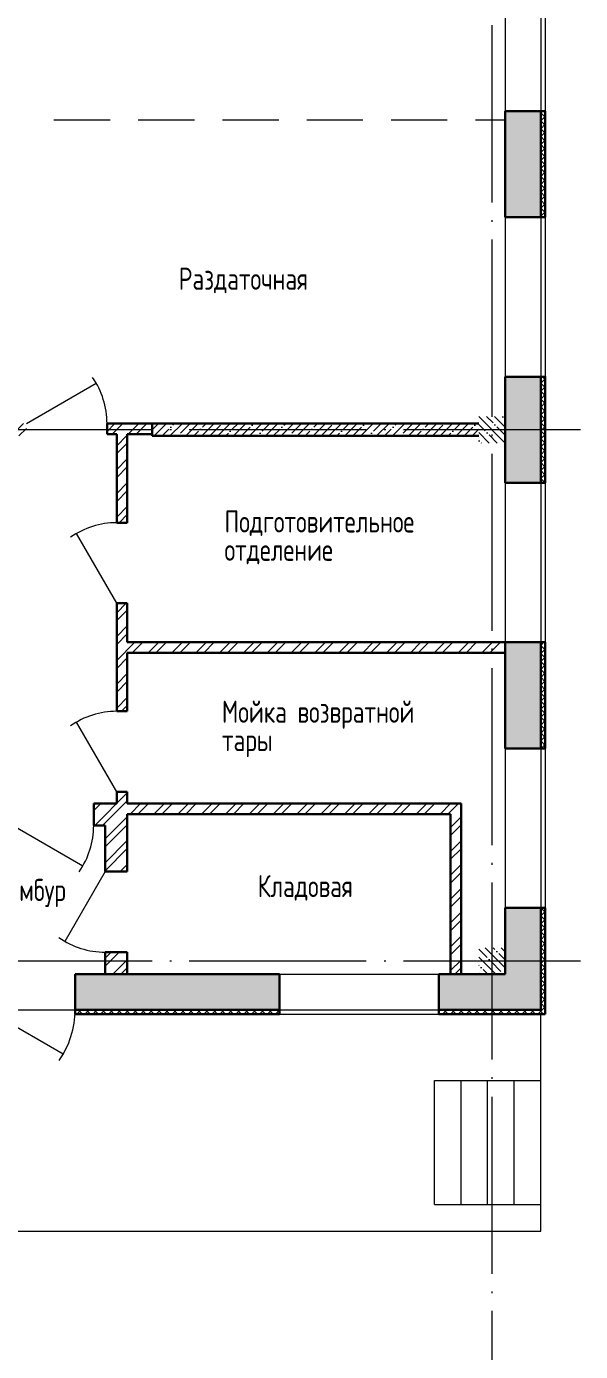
# Model space of a CAD drawing. Extents: x -965262 to 1142518, y -357520 to 71675.
# Drawn here: x -791836 to -785577, y -227762 to -212797 of the extents above; entities that cross this region are included whole.
import ezdxf

# ---------------------------------------------------------------- set-up
doc = ezdxf.new("R2010")
doc.units = 0
doc.header["$LTSCALE"] = 10
doc.linetypes.add('DOTE', pattern=[2.42, 2, -0.2, 0.02, -0.2])
doc.linetypes.add('невидимая', pattern=[9.525, 6.35, -3.175])
doc.layers.get('0').update_dxf_attribs({"linetype": 'CONTINUOUS', "lineweight": 30})
doc.layers.add('DOTE', color=7, linetype='DOTE', lineweight=9)
doc.styles.add('GOST 2.304', font='isocpeur.ttf', dxfattribs={"width": 0.75, "height": 250})
pattern_1 = [(135, (-832859.33, -273086.6), (-44.90128, -44.90128), []), (225, (-832859.33, -273086.6), (44.90128, -44.90128), [])]
pattern_2 = [(135, (-832859.33, -273086.6), (-89.80256, -89.80256), []), (135, (-832859.33, -272996.8), (-89.80256, -89.80256), [158.75, -31.75, 0, -31.75])]

msp = doc.modelspace()

# ---------------------------------------------------------------- hatches: boundary and pattern name
at = {"lineweight": 15}
h = msp.add_hatch(dxfattribs=at)
h.set_pattern_fill('ANSI35', color=256, scale=40, style=0)
h.set_pattern_definition([(45, (-832859.33, -273086.6), (-179.6051, 179.6051), []), (45, (-832679.73, -273086.6), (-179.6051, 179.6051), [317.5, -63.5, 0, -63.5])])
h.paths.add_polyline_path([(-788977.4, -223502.1), (-789130.6, -223502.1), (-791287.4, -223507.6), (-791287.4, -223902.1), (-788977.4, -223902.1)])
h.paths.add_polyline_path([(-798117.4, -223902.1), (-799107.4, -223902.1), (-799107.4, -198802.1), (-798027.1, -198802.1), (-798027.1, -199202.1), (-798727.4, -199202.1), (-798727.4, -223502.1), (-798117.4, -223502.1)])
h.paths.add_polyline_path([(-797117.4, -223902.1), (-794977.4, -223902.1), (-794977.4, -223502.1), (-797117.4, -223502.1)])
h.paths.add_polyline_path([(-793177.4, -223907.6), (-792287.4, -223902.1), (-792287.4, -223502.1), (-793177.4, -223507.6)])
h.paths.add_polyline_path([(-787177.4, -223902.1), (-787177.4, -223502.1), (-786427.4, -223502.1), (-786427.4, -222752.3), (-786027.4, -222752.3), (-786027.4, -223901.7), (-787177.4, -223902.1)])
h.paths.add_polyline_path([(-786427.4, -220952.1), (-786027.4, -220952.1), (-786027.4, -219752.1), (-786427.4, -219752.1)])
h.paths.add_polyline_path([(-786427.4, -217952.3), (-786027.4, -217952.3), (-786027.4, -216752.3), (-786427.4, -216752.3)])
h.paths.add_polyline_path([(-786427.4, -214952.3), (-786027.4, -214952.3), (-786027.4, -213752.3), (-786427.4, -213752.3)])
h.paths.add_polyline_path([(-786427.4, -211952.3), (-786027.4, -211952.3), (-786027.4, -210752.3), (-786427.4, -210752.3)])
h.paths.add_polyline_path([(-786427.4, -208952.1), (-786027.4, -208952.1), (-786027.4, -207752.1), (-786427.4, -207752.1)])
h.paths.add_polyline_path([(-786427.4, -205952.1), (-786027.4, -205952.1), (-786027.4, -204752.1), (-786427.4, -204752.1)])
h.paths.add_polyline_path([(-786427.4, -202952.1), (-786027.4, -202952.1), (-786027.4, -201752.1), (-786427.4, -201752.1)])
h.paths.add_polyline_path([(-786427.4, -199952.3), (-786427.4, -199202.1), (-787178.2, -199202.1), (-787177.4, -198802.1), (-786027.4, -198802.1), (-786027.4, -199952.1), (-786427.4, -199952.1)])
h.paths.add_polyline_path([(-790178.2, -199202.1), (-788978.2, -199202.1), (-788978.2, -198802.1), (-790178.2, -198802.1)])
h.paths.add_polyline_path([(-797127.1, -199197.6), (-791977.4, -199197.6), (-791977.4, -198802.1), (-797127.1, -198802.1)])
h = msp.add_hatch(dxfattribs=at)
h.set_pattern_fill('ANSI32', color=1, scale=20, style=0)
h.set_pattern_definition([(45, (-1272135.78, -304976.27), (-134.70384, 134.70384), []), (45, (-1272045.98, -304976.27), (-134.70384, 134.70384), [])])
h.paths.add_polyline_path([(-786427.4, -221571.7), (-786927.4, -221571.7), (-786927.4, -221691.7), (-786427.4, -221691.7)])
h.paths.add_polyline_path([(-786927.4, -221691.7), (-787047.4, -221691.7), (-787047.4, -223502.1), (-786927.4, -223502.1)])
h.paths.add_polyline_path([(-797517.4, -204932.1), (-797527.4, -204932.1), (-797527.4, -205052.1), (-797517.4, -205052.1)], flags=16)
h.paths.add_polyline_path([(-797107.4, -205146.9), (-797227.4, -205146.9), (-797227.4, -205216.9), (-797107.4, -205216.9)], flags=17)
h.paths.add_polyline_path([(-793987.4, -208042.1), (-794032.4, -208042.1), (-794032.4, -208062.1), (-793987.4, -208062.1)], flags=16)
h.paths.add_polyline_path([(-793987.4, -207977.1), (-794032.4, -207977.1), (-794032.4, -207997.1), (-793987.4, -207997.1)], flags=17)
h.paths.add_polyline_path([(-793867.4, -208187.1), (-793987.4, -208187.1), (-793987.4, -208207.1), (-793867.4, -208207.1)], flags=17)
h.paths.add_polyline_path([(-793867.4, -205451.1), (-793987.4, -205451.1), (-793987.4, -205462.1), (-793867.4, -205462.1)], flags=17)
h.paths.add_polyline_path([(-790817.4, -217282.1), (-790926.4, -217282.1), (-790926.4, -217402.1), (-790817.4, -217402.1)])
h.paths.add_polyline_path([(-790697.4, -220531.7), (-790817.4, -220531.7), (-790817.4, -220661.7), (-790697.4, -220661.7)], flags=17)
h.paths.add_polyline_path([(-790697.4, -221441.7), (-790817.4, -221441.7), (-790817.4, -221571.7), (-790697.4, -221571.7)])
h.paths.add_polyline_path([(-791857.4, -221571.7), (-791987.4, -221571.7), (-791987.4, -221821.7), (-791857.4, -221821.7)], flags=17)
h.paths.add_polyline_path([(-790947.4, -221571.7), (-791077.4, -221571.7), (-791077.4, -221821.7), (-790947.4, -221821.7)])
h.paths.add_polyline_path([(-790697.4, -222342.1), (-790947.4, -222342.1), (-790947.4, -222592.1), (-790697.4, -222592.1)], flags=17)
h.paths.add_polyline_path([(-790697.4, -223252.1), (-790947.4, -223252.1), (-790947.4, -223502.1), (-790697.4, -223502.1)])
h.paths.add_polyline_path([(-797117.4, -220272.1), (-797237.4, -220272.1), (-797237.4, -220342.1), (-797117.4, -220342.1)], flags=17)
h.paths.add_polyline_path([(-792387.4, -223352.1), (-792427.4, -223352.1), (-792427.4, -223502.1), (-792387.4, -223502.1)], flags=17)
h.paths.add_polyline_path([(-792387.4, -223202.1), (-792427.4, -223202.1), (-792427.4, -223352.1), (-792387.4, -223352.1)], flags=17)
h.paths.add_polyline_path([(-790416.5, -217402.1), (-790697.4, -217402.1), (-790697.4, -217422.1), (-790416.5, -217422.1)], flags=17)
h.paths.add_polyline_path([(-790416.5, -217402.1), (-790697.4, -217402.1), (-790697.4, -217422.1), (-790416.5, -217422.1)], flags=17)
h.paths.add_polyline_path([(-790416.5, -217352.1), (-790817.4, -217352.1), (-790817.4, -217402.1), (-790416.5, -217402.1)])
h.paths.add_polyline_path([(-790416.5, -217282.1), (-790817.4, -217282.1), (-790817.4, -217352.1), (-790416.5, -217352.1)])
h.paths.add_polyline_path([(-791587.6, -211104.1), (-791707.6, -211104.1), (-791707.6, -211501.7), (-792427.4, -211501.7), (-792427.4, -211502.1), (-792727.4, -211502.1), (-792727.4, -211501.7), (-796727.4, -211501.7), (-796727.4, -215872.1), (-797436.9, -215872.1), (-797436.9, -215992.1), (-792637.4, -215992.1), (-792637.4, -217202.1), (-792517.4, -217202.1), (-792517.4, -215752.1), (-792517.4, -214962.1), (-792637.4, -214962.1), (-792637.4, -215872.1), (-796607.4, -215872.1), (-796607.4, -214051.7), (-792517.4, -214051.7), (-792517.4, -213331.7), (-792637.4, -213331.7), (-792637.4, -213931.7), (-796607.4, -213931.7), (-796607.4, -211621.7), (-792637.4, -211621.7), (-792637.4, -212421.7), (-792517.4, -212421.7), (-792517.4, -211621.7), (-791587.6, -211621.7)])
h.paths.add_polyline_path([(-798346.9, -215872.1), (-798727.4, -215872.1), (-798727.4, -215992.1), (-798346.9, -215992.1)])
h.paths.add_polyline_path([(-793892.4, -217292.1), (-795427.4, -217292.1), (-795427.4, -217412.1), (-794142.4, -217412.1), (-794142.4, -221861.7), (-794022.4, -221861.7), (-794022.4, -217412.1), (-793892.4, -217412.1)])
h.paths.add_polyline_path([(-795517.4, -218711.7), (-795637.4, -218711.7), (-795637.4, -218752.1), (-797237.4, -218752.1), (-797237.4, -220272.1), (-797117.4, -220272.1), (-797117.4, -218872.1), (-795637.4, -218872.1), (-795637.4, -221752.1), (-797117.4, -221752.1), (-797117.4, -221252.1), (-797237.4, -221252.1), (-797237.4, -221752.1), (-797517.4, -221752.1), (-797517.4, -222002.1), (-795727.4, -222002.1), (-795727.4, -223202.1), (-795517.4, -223202.1)])
h.paths.add_polyline_path([(-791857.4, -221571.7), (-792517.4, -221571.7), (-792517.4, -217502.1), (-792637.4, -217502.1), (-792637.4, -223202.1), (-792427.4, -223202.1), (-792427.4, -223502.1), (-792387.4, -223502.1), (-792387.4, -221821.7), (-791857.4, -221821.7)])
h.paths.add_polyline_path([(-792727.4, -217292.1), (-792882.4, -217292.1), (-792882.4, -217412.1), (-792727.4, -217412.1)])
h.paths.add_polyline_path([(-791726.5, -217282.1), (-792427.4, -217282.1), (-792427.4, -217422.1), (-791726.5, -217422.1)], flags=17)
h.paths.add_polyline_path([(-790697.4, -217422.1), (-790817.4, -217422.1), (-790817.4, -218401.7), (-790697.4, -218401.7)])
h.paths.add_polyline_path([(-786727.4, -217282.1), (-790416.5, -217282.1), (-790416.5, -217422.1), (-786727.4, -217422.1)], flags=17)
h.paths.add_polyline_path([(-786427.4, -219751.7), (-790697.4, -219751.7), (-790697.4, -219311.7), (-790817.4, -219311.7), (-790817.4, -219751.7), (-790817.4, -220661.7), (-790697.4, -220661.7), (-790697.4, -219871.7), (-786427.4, -219871.7)])
h.paths.add_polyline_path([(-786427.4, -221571.7), (-790817.4, -221571.7), (-790947.4, -221571.7), (-790947.4, -221821.7), (-790947.4, -222592.1), (-790697.4, -222592.1), (-790697.4, -221691.7), (-786427.4, -221691.7)])
h.paths.add_polyline_path([(-793867.6, -200407.1), (-793987.6, -200407.1), (-793987.6, -200662.1), (-793987.4, -204932.1), (-797527.4, -204932.1), (-797527.4, -205052.1), (-797227.4, -205052.1), (-797227.4, -205216.9), (-797107.4, -205216.9), (-797107.4, -205052.1), (-795607.4, -205052.1), (-795607.4, -205952.1), (-796352.4, -205952.1), (-796352.4, -206017.1), (-795607.4, -206017.1), (-795607.4, -206937.1), (-797107.4, -206937.1), (-797107.4, -206017.1), (-797062.4, -206017.1), (-797062.4, -205952.1), (-797107.4, -205952.1), (-797107.4, -205857.1), (-797227.4, -205857.1), (-797227.4, -207242.1), (-797227.4, -208157.1), (-797107.4, -208157.1), (-797107.4, -208042.1), (-797062.4, -208042.1), (-797062.4, -207977.1), (-797107.4, -207977.1), (-797107.4, -207057.1), (-795607.4, -207057.1), (-795607.4, -207977.1), (-796352.4, -207977.1), (-796352.4, -208042.1), (-795607.4, -208042.1), (-795607.4, -208962.1), (-797107.4, -208962.1), (-797107.4, -208867.1), (-797227.4, -208867.1), (-797227.4, -209082.1), (-797227.4, -209192.1), (-797227.4, -210241.7), (-796707.4, -210241.7), (-796707.4, -210121.7), (-797107.4, -210121.7), (-797107.4, -209192.1), (-797107.4, -209082.1), (-795607.4, -209082.1), (-795607.4, -210121.7), (-795761.4, -210121.7), (-795997.4, -210121.7), (-795997.4, -210241.7), (-795487.4, -210241.7), (-795487.4, -209201.7), (-795487.4, -209082.1), (-793867.4, -209082.1), (-793027.6, -209082.1), (-793027.6, -210041.7), (-792907.6, -210041.7), (-792907.6, -209082.1), (-792747.6, -209082.1), (-792747.6, -208962.1), (-793867.4, -208962.1), (-793867.4, -208897.1), (-793987.4, -208897.1), (-793987.4, -208962.1), (-795487.4, -208962.1), (-795487.4, -208742.1), (-795487.4, -208042.1), (-794742.4, -208042.1), (-794742.4, -207977.1), (-795487.4, -207977.1), (-795487.4, -207057.1), (-793987.4, -207057.1), (-793987.4, -207122.1), (-793987.4, -207997.1), (-794032.4, -207997.1), (-794032.4, -208062.1), (-793987.4, -208062.1), (-793987.4, -208097.1), (-793987.4, -208207.1), (-793867.4, -208207.1), (-793867.4, -207122.1), (-793867.4, -206372.1), (-793987.4, -206372.1), (-793987.4, -206937.1), (-795487.4, -206937.1), (-795487.4, -205052.1), (-793987.4, -205052.1), (-793987.4, -205451.1), (-793867.4, -205451.1), (-793867.4, -205402.1), (-792727.4, -205402.1), (-792727.4, -205282.1), (-793867.6, -205282.1)])
h.paths.add_polyline_path([(-786727.4, -205282.1), (-792427.4, -205282.1), (-792427.4, -205422.1), (-786727.4, -205422.1)], flags=17)
h.paths.add_polyline_path([(-791587.6, -205422.1), (-791707.6, -205422.1), (-791707.6, -206922.1), (-791707.6, -208961.7), (-791837.6, -208961.7), (-791837.6, -209081.7), (-791707.6, -209081.7), (-791707.6, -210194.1), (-791587.6, -210194.1)])
h.paths.add_polyline_path([(-793867.6, -199352.1), (-793987.6, -199352.1), (-793987.6, -199497.1), (-793867.6, -199497.1)])
h.paths.add_polyline_path([(-793867.6, -199202.1), (-793987.6, -199202.1), (-793987.6, -199352.1), (-793867.6, -199352.1)])
h.paths.add_polyline_path([(-798727.4, -222002.1), (-798727.4, -221752.1), (-798427.4, -221752.1), (-798427.4, -222002.1)])
h.paths.add_polyline_path([(-790416.5, -217422.1), (-790416.5, -217282.1), (-786727.4, -217282.1), (-786727.4, -217422.1)])
h.paths.add_polyline_path([(-792427.4, -217422.1), (-792427.4, -217282.1), (-791726.5, -217282.1), (-791726.5, -217422.1)])
h.paths.add_polyline_path([(-792427.4, -205422.1), (-792427.4, -205282.1), (-786727.4, -205282.1), (-786727.4, -205422.1)])
h = msp.add_hatch(dxfattribs=at)
h.set_pattern_fill('ANSI37', color=256, scale=20, angle=90, style=0)
h.set_pattern_definition(pattern_1)
h.paths.add_polyline_path([(-785977.4, -213752.1), (-786027.4, -213752.1), (-786027.4, -214952.3), (-785977.4, -214952.3)])
h = msp.add_hatch(dxfattribs=at)
h.set_pattern_fill('ANSI37', color=256, scale=20, angle=90, style=0)
h.set_pattern_definition(pattern_1)
h.paths.add_polyline_path([(-785977.4, -216752.1), (-786027.4, -216752.1), (-786027.4, -217952.3), (-785977.4, -217952.3)])
h = msp.add_hatch(dxfattribs=at)
h.set_pattern_fill('ANSI35', color=256, scale=20)
h.set_pattern_definition([(45, (-791778.71, -217369.02), (-89.8026, 89.8026), []), (45, (-791688.91, -217369.02), (-89.8026, 89.8026), [158.75, -31.75, 0, -31.75])])
h.paths.add_polyline_path([(-791726.5, -217282.1), (-791836.4, -217282.1), (-791836.4, -217422.1), (-791726.5, -217422.1)], flags=17)
h.paths.add_polyline_path([(-792427.4, -217422.1), (-792427.4, -217282.1), (-791726.5, -217282.1), (-791726.5, -217422.1)])
h.paths.add_polyline_path([(-790416.5, -217422.1), (-790416.5, -217282.1), (-786727.4, -217282.1), (-786727.4, -217422.1)])
h = msp.add_hatch(dxfattribs=at)
h.set_pattern_fill('ANSI35', color=256, scale=20, angle=90, style=0)
h.set_pattern_definition(pattern_2)
h.paths.add_polyline_path([(-786577.4, -217202.1), (-786727.4, -217202.1), (-786727.4, -217352.1), (-786577.4, -217352.1)])
h.paths.add_polyline_path([(-786577.4, -217352.1), (-786727.4, -217352.1), (-786727.4, -217502.1), (-786577.4, -217502.1)])
h.paths.add_polyline_path([(-786427.4, -217352.1), (-786577.4, -217352.1), (-786577.4, -217502.1), (-786427.4, -217502.1)])
h.paths.add_polyline_path([(-786427.4, -217202.1), (-786577.4, -217202.1), (-786577.4, -217352.1), (-786427.4, -217352.1)])
h = msp.add_hatch(dxfattribs=at)
h.set_pattern_fill('ANSI37', color=256, scale=20, angle=90, style=0)
h.set_pattern_definition(pattern_1)
h.paths.add_polyline_path([(-785977.4, -219752.1), (-786027.4, -219752.1), (-786027.4, -220952.3), (-785977.4, -220952.3)])
h = msp.add_hatch(dxfattribs=at)
h.set_pattern_fill('ANSI37', color=256, scale=20, angle=90, style=0)
h.set_pattern_definition(pattern_1)
h.paths.add_polyline_path([(-785977.4, -222752.1), (-786027.4, -222752.1), (-786027.4, -223902.1), (-787177.4, -223902.1), (-787177.4, -223952.1), (-785977.4, -223952.1)])
h = msp.add_hatch(dxfattribs=at)
h.set_pattern_fill('ANSI35', color=256, scale=20, angle=90, style=0)
h.set_pattern_definition(pattern_2)
h.paths.add_polyline_path([(-786577.4, -223202.1), (-786727.4, -223202.1), (-786727.4, -223352.1), (-786577.4, -223352.1)])
h.paths.add_polyline_path([(-786577.4, -223352.1), (-786727.4, -223352.1), (-786727.4, -223502.1), (-786577.4, -223502.1)])
h.paths.add_polyline_path([(-786427.4, -223352.1), (-786577.4, -223352.1), (-786577.4, -223502.1), (-786427.4, -223502.1)])
h.paths.add_polyline_path([(-786427.4, -223202.1), (-786577.4, -223202.1), (-786577.4, -223352.1), (-786427.4, -223352.1)])
h = msp.add_hatch(dxfattribs=at)
h.set_pattern_fill('ANSI37', color=256, scale=20, angle=90, style=0)
h.set_pattern_definition(pattern_1)
h.paths.add_polyline_path([(-788977.4, -223902.1), (-791287.4, -223902.1), (-791287.4, -223952.1), (-788977.4, -223952.1)])

# ---------------------------------------------------------------- linework, layer by layer
for p, q in [((-786427.4, -211952.1), (-786427.4, -213752.1)), ((-786027.4, -211952.1, -1808.5), (-786027.4, -213752.1, -1808.5)), ((-785977.4, -211951.9), (-785977.4, -213751.9)), ((-786427.4, -214952.1), (-786427.4, -216752.1)), ((-786027.4, -214952.1, -1808.5), (-786027.4, -216752.1, -1808.5)), ((-785977.4, -214951.9), (-785977.4, -216751.9)), ((-791836.4, -217282.1, -3259.8), (-791048.3, -216827.1, -3259.8)), ((-786427.4, -217952.1), (-786427.4, -219752.1)), ((-786027.4, -217952.1, -1808.5), (-786027.4, -219752.1, -1808.5)), ((-785977.4, -217951.9), (-785977.4, -219751.9)), ((-790817.4, -219311.7, -3259.8), (-791272.4, -218523.6, -3259.8)), ((-790817.4, -221441.7, -3259.8), (-791272.4, -220653.6, -3259.8)), ((-786427.4, -220952.1), (-786427.4, -222752.1)), ((-786027.4, -220952.1, -1808.5), (-786027.4, -222752.1, -1808.5)), ((-785977.4, -220951.9), (-785977.4, -222751.9)), ((-791987.4, -221821.7, -3259.8), (-791199.3, -222276.7, -3259.8)), ((-790947.4, -222342.1, -3259.8), (-791402.4, -223130.2, -3259.8)), ((-788977.4, -223502.1, -1808.5), (-787177.4, -223502.1, -1808.5)), ((-792287.4, -223902.1, -1808.5), (-791287.4, -223902.1, -1808.5)), ((-792287.4, -223902.1, -1808.5), (-791421.4, -224402.1, -1808.5)), ((-788977.4, -223902.1, -1808.5), (-787177.4, -223902.1, -1808.5)), ((-788977.4, -223952.1), (-787177.4, -223952.1)), ((-786027.4, -226402.1, -1808.5), (-786027.4, -223952.1, 301.4)), ((-787227.4, -224702.1, -1808.5), (-786027.4, -224702.1, -1808.5)), ((-787227.4, -226102.1, -1808.5), (-787227.4, -224702.1, -1808.5)), ((-786927.4, -226102.1, -1808.5), (-786927.4, -224702.1, -1808.5)), ((-786627.4, -226102.1, -1808.5), (-786627.4, -224702.1, -1808.5)), ((-786327.4, -226102.1, -1808.5), (-786327.4, -224702.1, -1808.5)), ((-787227.4, -226102.1, -1808.5), (-786027.4, -226102.1, -1808.5)), ((-799197.4, -226402.1, -1808.5), (-786027.4, -226402.1, -1808.5))]:
    msp.add_line(p, q, dxfattribs=at)
at = {"extrusion": (0, 0, -1)}
for p, q in [((-786427.4, -214952.3, -1808.5), (-786427.4, -213752.3, -1808.5)), ((-786427.4, -213752.3, -1808.5), (-785977.4, -213752.3)), ((-786027.4, -213752.3, -1808.5), (-786027.4, -214952.3, -1808.5)), ((-785977.4, -214951.9), (-786427.4, -214952.3, -1808.5)), ((-786427.4, -217952.3, -1808.5), (-786427.4, -216752.3, -1808.5)), ((-786427.4, -216752.3, -1808.5), (-785977.4, -216752.3)), ((-786027.4, -216752.3, -1808.5), (-786027.4, -217952.3, -1808.5)), ((-785977.4, -217952.3), (-786427.4, -217952.3, -1808.5)), ((-786427.4, -219752.3, -1808.5), (-785977.4, -219751.9)), ((-786427.4, -220952.3, -1808.5), (-786427.4, -219752.3, -1808.5)), ((-786027.4, -219752.3, -1808.5), (-786027.4, -220952.3, -1808.5)), ((-785977.4, -220952.3), (-786427.4, -220952.3, -1808.5)), ((-786427.4, -222752.3, -1808.5), (-785977.4, -222752.3)), ((-786427.4, -223502.1, -1808.5), (-786427.4, -222752.3, -1808.5)), ((-786027.4, -222752.3, -1808.5), (-786027.4, -223902.1, -1808.5)), ((-791287.4, -223952.1), (-791287.4, -223502.1, -1808.5)), ((-791287.4, -223502.1, -1808.5), (-788977.4, -223502.1, -1808.5)), ((-788977.4, -223502.1, -1808.5), (-788977.4, -223952.1)), ((-787177.4, -223502.1, -1808.5), (-786427.4, -223502.1, -1808.5)), ((-787177.4, -223952.1), (-787177.4, -223502.1, -1808.5)), ((-788977.4, -223902.1, -1808.5), (-791287.4, -223902.1, -1808.5)), ((-786027.4, -223902.1, -1808.5), (-787177.4, -223902.1, -1808.5))]:
    msp.add_line(p, q, dxfattribs=at)
for p, q in [((-786027.4, -213752.1), (-786027.4, -214952.1)), ((-785977.4, -213752.1), (-785977.4, -214952.1)), ((-786027.4, -216752.1), (-786027.4, -217952.1)), ((-785977.4, -216752.1), (-785977.4, -217952.1)), ((-786727.4, -217282.1, -3259.8), (-790416.5, -217282.1, -3259.8)), ((-790416.5, -217282.1, -3259.8), (-790416.5, -217422.1, -3259.8)), ((-786727.4, -217422.1, -3259.8), (-790416.5, -217422.1, -3259.8)), ((-786027.4, -219752.1), (-786027.4, -220952.1)), ((-785977.4, -219752.1), (-785977.4, -220952.1)), ((-786027.4, -222752.1), (-786027.4, -223902.1)), ((-785977.4, -222752.1), (-785977.4, -223952.1)), ((-791287.4, -223952.1), (-788977.4, -223952.1)), ((-787177.4, -223952.1), (-785977.4, -223952.1)), ((-786027.8, -223902.1), (-786027.4, -223901.7))]:
    msp.add_line(p, q)
at = {"linetype": 'невидимая', "lineweight": 15, "ltscale": 10}
msp.add_line((-791527.4, -213852.1, -3259.8), (-786427.4, -213852.1, -3259.8), dxfattribs=at)
at = {"color": 1}
for p, q in [((-790416.5, -217282.1, -3259.8), (-790926.4, -217282.1, -3259.8)), ((-790926.4, -217282.1, -3259.8), (-790926.4, -217402.1, -3259.8)), ((-790416.5, -217282.1, -3259.8), (-790416.5, -217402.1, -3259.8)), ((-790416.5, -217282.1, -3259.8), (-790416.5, -217402.1, -3259.8)), ((-790817.4, -217402.1, -3259.8), (-790926.4, -217402.1, -3259.8)), ((-790817.4, -217402.1, -3259.8), (-790817.4, -218401.7, -3259.8)), ((-790697.4, -217402.1, -3259.8), (-790697.4, -218401.7, -3259.8)), ((-790416.5, -217402.1, -3259.8), (-790697.4, -217402.1, -3259.8)), ((-790697.4, -218401.7, -3259.8), (-790817.4, -218401.7, -3259.8)), ((-790697.4, -219311.7, -3259.8), (-790817.4, -219311.7, -3259.8)), ((-790817.4, -219311.7, -3259.8), (-790817.4, -219751.7, -3259.8)), ((-790697.4, -219311.7, -3259.8), (-790697.4, -219751.7, -3259.8)), ((-790817.4, -219751.7, -3259.8), (-790817.4, -220531.7, -3259.8)), ((-786427.4, -219751.7, -3259.8), (-790697.4, -219751.7, -3259.8)), ((-786427.4, -219871.7, -3259.8), (-786427.4, -219752.3, -1808.5)), ((-786427.4, -219871.7, -3259.8), (-790697.4, -219871.7, -3259.8)), ((-790697.4, -219871.7, -3259.8), (-790697.4, -220531.7, -3259.8)), ((-790697.4, -220531.7, -3259.8), (-790817.4, -220531.7, -3259.8)), ((-790817.4, -221441.7, -3259.8), (-790817.4, -221571.7, -3259.8)), ((-790697.4, -221441.7, -3259.8), (-790817.4, -221441.7, -3259.8)), ((-790697.4, -221441.7, -3259.8), (-790697.4, -221571.7, -3259.8)), ((-790817.4, -221571.7, -3259.8), (-791077.4, -221571.7, -3259.8)), ((-791077.4, -221571.7, -3259.8), (-791077.4, -221821.7, -3259.8)), ((-786927.4, -221571.7, -3259.8), (-790697.4, -221571.7, -3259.8)), ((-786927.4, -223502.1), (-786927.4, -221571.7, -3259.8)), ((-787047.4, -221691.7, -3259.8), (-790697.4, -221691.7, -3259.8)), ((-790697.4, -221691.7, -3259.8), (-790697.4, -222342.1, -3259.8)), ((-787047.4, -223502.1), (-787047.4, -221691.7, -3259.8)), ((-790947.4, -221821.7, -3259.8), (-791077.4, -221821.7, -3259.8)), ((-790947.4, -221821.7, -3259.8), (-790947.4, -222342.1, -3259.8)), ((-790947.4, -222342.1, -3259.8), (-790697.4, -222342.1, -3259.8)), ((-790947.4, -223252.1, -3259.8), (-790697.4, -223252.1, -3259.8)), ((-790947.4, -223252.1, -3259.8), (-790947.4, -223502.1, -3259.8)), ((-790697.4, -223252.1, -3259.8), (-790697.4, -223502.1, -3259.8)), ((-790947.4, -223502.1, -3259.8), (-790697.4, -223502.1, -3259.8)), ((-786927.4, -223502.1), (-787047.4, -223502.1))]:
    msp.add_line(p, q, dxfattribs=at)
at = {"elevation": -1808.5}
msp.add_lwpolyline([(-786427.4, -214952.3), (-786027.4, -214952.3), (-786027.4, -213752.3), (-786427.4, -213752.3)], close=True, dxfattribs=at)
at = {"lineweight": 15}
for centre, radius, start, end in [((-791836.4, -217282.1, -3259.8), 910, 0, 35), ((-790817.4, -219311.7, -3259.8), 910, 90, 125), ((-790817.4, -221441.7, -3259.8), 910, 90, 125), ((-791987.4, -221821.7, -3259.8), 910, 325, 0), ((-790947.4, -222342.1, -3259.8), 910, 235, 270), ((-792287.4, -223902.1, -1808.5), 1000, 325, 0)]:
    msp.add_arc(centre, radius, start, end, dxfattribs=at)
at = {"layer": 'DOTE', "ltscale": 100, "extrusion": (0, -1, 0)}
msp.add_line((-786577.4, -198264, -3259.8), (-786577.4, -237887.4, -3259.8), dxfattribs=at)
at = {"layer": 'DOTE', "ltscale": 100}
for p, q in [((-785577.4, -217352.1, -3259.8), (-857462.7, -217352.1, -3259.8)), ((-785577.4, -223352.1, -3259.8), (-857462.7, -223352.1, -3259.8))]:
    msp.add_line(p, q, dxfattribs=at)

# ---------------------------------------------------------------- texts
at = {"style": 'GOST 2.304', "width": 0.75}
for s, p in [('Раздаточная', (-790115.8, -215770.9, -3259.8)), ('Подготовительное', (-789599.1, -218512.5, -3259.8)), ('отделение', (-789599.1, -218832.2, -3259.8)), ('Мойка возвратной', (-789628.4, -220661.8, -3259.8)), ('тары', (-789628.4, -220981.5, -3259.8)), ('Тамбур', (-792184.2, -222674.9, -3259.8)), ('Кладовая', (-789224.1, -222630.5, -3259.8))]:
    msp.add_text(s, height=250, dxfattribs=at).set_placement(p)

doc.saveas('drawing.dxf')
